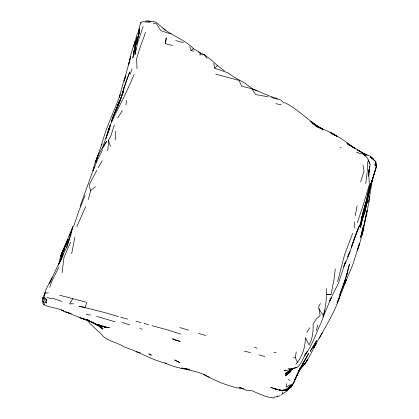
<?xml version="1.0" encoding="UTF-8"?>
<svg xmlns="http://www.w3.org/2000/svg" width="419" height="419" viewBox="0 0 419 419"><rect width="100%" height="100%" fill="white"/><g stroke="black" fill="none" stroke-linecap="round" stroke-linejoin="round"><path stroke-width="0.63" d="M114.35 124.956L110.993 135.599L108.401 140.496L108.327 145.466L107.636 150.714M367.793 161.614L367.227 171.539M368.689 175.996L368.751 174.178L369.464 185.984L365.797 202.937L360.005 224.469L355.265 235.714L351.3 247.482L358.989 226.648M368.72 176.048L369.228 168.957L368.919 171.355M115.162 140.087L115.833 131.053M367.096 172.602L365.745 183.522M369.359 167.652L369.464 166.568M335.3 268.898L333.943 279.819L331.047 294.457L326.532 294.238L326.459 288.701M372.79 177.216L368.741 202.01L369.778 196.391M46.54 302.995L42.906 297.328L42.974 301.664L46.54 302.995L46.828 299.04M368.49 174.524L368.72 172.701M368.537 174.356L368.767 172.555M140.889 23.134L140.999 22.291L142.711 21.683L149.955 22.254M128.581 64.997L131.493 52.108L135.028 41.544L133.776 46.064L137.312 33.698L138.312 32.3M368.935 200.916L367.138 212.072L364.656 222.599L367.007 210.605L362.121 234.813L363.477 228.685L362.299 234.237L359.078 245.56L357.318 250.232M368.526 174.534L369.155 170.104L368.469 174.948M125.925 105.012L126.596 100.382M368.956 170.936L369.202 169.286M62.07 272.68L63.987 257.397L70.581 242.156M366.882 199.308L368.421 191.116M368.521 174.105L370.16 164.693M286.737 383.684L286.093 387.072L291.357 384.433M362.157 215.837L366.463 201.01L363.42 211.799L365.022 207.096L363.064 212.354L366.656 201.733L367.515 196.799M135.929 48.866L134.908 54.68L135.908 49.039M282.233 393.671L282.532 391.964M297.349 367.274C302.094 363.257 303.356 356.543 307.106 351.677L304.498 355.762C311.233 347.032 314.926 336.656 319.22 326.673C324.594 316.764 325.71 305.257 326.762 294.285M129.026 63.395L130.571 56.795L124.082 81.118M295.756 364.284L297.448 362.299L295.275 357.564L296.28 351.923M363.341 229.408L364.488 223.049M357.129 205.839L355.186 215.958M74.802 237.348L71.701 253.621M109.359 130.136L110.501 124.558L115.125 114.507L125.119 94.746L134.164 74.545M135.237 53.428L137.778 42.403L143.068 26.554M365.787 201.895L363.996 209.699L362.257 215.251M373.402 159.477L370.181 156.978L375.351 161.21L376.246 167.045L370.59 185.533L376.246 167.045L376.121 162.284L373.696 159.749M362.482 217.959L361.539 222.159L362.508 217.864M366.436 204.723L367.102 201.78L366.447 204.661M122.688 93.123L123.945 87.608L129.691 71.968L127.371 78.395M369.731 188.43L367.075 200.486L369.731 188.43L376.246 167.045M96.784 170.303L89.106 185.041L90.583 190.603L88.43 199.549M368.186 195.071L370.815 184.234L372.418 179.269L369.422 189.692M95.652 162.719L96.349 159.723L95.893 160.917L95.584 162.719L98.428 154.59M123.945 87.608L120.918 98.517L125.501 83.627M362.498 217.843L360.544 227.59L361.77 220.86L363.357 216.026L360.047 225.762C365.818 211.495 368.547 196.302 371.543 181.275L370.59 185.669L372.418 179.269M324.605 310.631L323.044 316.974L331.371 297.558L329.58 300.936L338.599 282.893L345.56 261.718L343.8 266.358M364.362 212.574L366.295 205.258M365.117 210.055L366.29 205.315M58.283 265.264L61.048 255.051L67.826 239.898L61.012 255.48L62.651 251.096L60.666 256.857L62.426 251.51L72.848 226.731L71.167 231.917L72.848 226.731M96.349 159.723L95.574 162.755L96.38 159.67M365.546 207.761L365.866 206.546M365.541 209.002L364.195 214.078L365.625 208.693M93.013 170.674C94.945 159.681 100.513 150.149 106.756 141.135L103.168 147.462M363.744 211.087L365.216 205.708M60.86 259.832C62.703 253.207 64.605 246.482 68.182 240.548L65.327 246.152L70.114 236.751M344.109 282.595L342.726 287.586L346.738 274.911M337.625 281.605L344.596 254.668L352.662 233.367M366.457 201.214L367.332 198.119L366.436 201.089M346.445 275.922L349.504 263.986L346.34 276.126L347.765 271.936L345.858 277.273M62.546 255.271L63.054 253.479M369.176 185.282L362.697 206.74L357.292 222.782M61.101 259.099L61.996 255.983L59.1 263.766M316.245 330.486L317.791 325.113M66.705 247.77L69.397 238.987M110.129 124.946L108.353 131.068L109.935 125.705M138.233 32.63L139.276 29.911L138.511 34.746L139.208 28.492L138.904 33.525L139.208 27.56L140.999 22.291M364.834 206.452L364.305 208.238L365.363 204.996M124.139 81.139L125.752 75.75L123.773 80.93L119.305 97.161L120.143 94.715C114.125 111.538 105.881 127.617 101.608 145.026L101.869 143.979L95.893 160.917L98.198 155.161M364.834 207.756L366.656 201.733M363.467 215.549L364.017 213.716M108.615 130.44L107.295 134.787L108.767 130.047M109.642 126.308L105.981 138.406L109.113 128.827M145.43 32.357L143.722 37.668A131.178 96.092 -84.2 0 0 138.212 53.412L136.584 58.76L137.034 68.758M344.282 282.06L345.68 277.802M42.906 297.328L42.864 303.524L43.958 304.807C50.296 307.871 57.592 307.719 63.824 311.06L61.63 310.013L65.474 311.904L71.309 313.747M130.293 74.142L132.006 68.836M363.812 209.799L365.347 205.043M361.377 218.226L361.958 216.434L361.293 218.194M111.475 121.767L113.219 116.424L115.435 111.354L113.565 115.649M108.626 130.754L109.202 128.989M360.67 181.877L364.006 171.224L363.043 165.248M109.113 128.806L102.11 149.07M115.246 112.721L116.65 108.626L115.267 112.538M49.646 287.34L51.464 282.081L58.796 267.186M119.405 102.398L120.468 99.471L118.75 103.498L123.71 90.792L117.676 106.295L112.926 116.995M357.527 249.624L359.418 243.701L352.688 264.986L344.617 284.134L346.586 279.049L342.768 289.482L337.091 303.115L340.809 293.347L338.557 299.726L338.987 298.695C334.283 312.694 326.375 325.312 319.252 338.164M49.751 282.689L49.547 283.134L52.129 277.692L46.509 288.356L44.498 293.855L44.445 295.233L43.775 296.327L46.865 300.402L43.728 297.61M363.509 210.579L364.127 208.835M342.899 286.617L344.8 281.285M125.705 83.046L127.161 78.976M71.67 231.859L66.375 247.708L49.547 283.134M119.373 102.477L120.463 99.481M93.191 170.03L80.155 206.132M73.582 226.642L78.919 210.815L85.078 195.374M63.327 251.479L65.594 245.45M45.273 292.357L43.775 296.327L44.65 294.787M118.09 105.855L119.185 102.974M64.149 250.447L64.84 248.624M111.491 120.965L113.219 116.424M93.081 170.68L97.475 159.822L102.487 149.95M115.047 111.8L119.478 100.539L117.163 106.489M117.32 107.793L118.708 104.195M359.298 225.81C353.516 239.134 350.326 253.375 343.837 266.426M59.074 263.912L63.007 255.051L58.461 264.75L61.918 257.874M118.436 316.607L104.467 312.511L85.041 307.567L86.848 302.392M76.808 226.747L85.754 206.494M115.649 110.448L118.137 104.619M69.339 238.966L66.909 244.659L69.193 239.605M116.016 110.894L117.435 107.589M70.366 236.185L71.115 234.488M72.147 229.701L69.507 235.64L71.848 230.963M120.96 98.423L118.556 103.802L120.489 99.607M322.29 332.875L313.726 347.796L316.418 343.339C311.558 351.73 308.085 361.084 301.036 368.008L301.219 367.788L298.632 371.328L301.654 366.662L298.773 371.349L299.182 370.527L294.499 380.159L302.555 364.195L308.609 353.484L299.355 370.213L301.628 365.96C296.16 373.779 295.547 385.464 286.528 390.351C281.065 391.226 275.681 389.424 270.7 387.339L277.76 389.565M350.059 251.604L347.718 256.617L349.661 252.474M299.182 370.527L296.704 375.801L296.987 375.215M92.992 170.14L94.464 167.081M289.848 386.978L288.77 389.209L287.617 390.079M288.906 388.895L289.477 387.722M139.244 30.095L138.663 31.263L139.197 30.194M65.558 244.942L65.107 245.864M286.235 389.864L291.472 384.92L286.235 389.864L291.666 386.349L294.311 381.479L290.896 387.392L291.671 386.339L284.648 390.581M281.542 395.086L282.427 393.766L287.245 390.896L289.555 388.172L286.528 390.351L282.542 390.45L283.831 390.325M305.283 359.366L302.555 364.195M320.456 303.55L318.618 306.813L319.985 314.281L319.938 315.779L316.596 318.665L313.077 324.138C313.36 331.303 312.653 338.557 309.086 344.937L305.325 337.609C305.42 346.492 302.79 355.171 297.448 362.299M102.315 160.676L98.287 167.537M117.723 117.928L122.4 110.391M306.844 332.429L309.788 327.7M85.974 302.13L72.88 298.679L69.596 303.911L73.603 303.744M138.186 32.698L138.946 31.598M204.367 54.648L201 53.171L199.627 54.879L204.367 54.648L206.944 58.424M268.233 96.831L255.737 94.574L251.809 88.676C260.414 91.834 268.448 96.37 277.43 98.455M43.958 304.807L44.561 304.204L42.974 301.664M299.412 369.6L305.001 363.446L307.986 359.067L304.723 364.268L299.344 369.72M213.842 63.379L214.58 68.156L217.576 65.626L224.401 70.842M90.583 190.603L95.485 186.612M276.969 396.83L277.975 396.018M287.067 390.021L290.404 387.633L286.528 390.351M189.734 46.64L191.001 50.463L193.505 48.761L200.643 52.92M286.146 389.906L291.666 386.349M291.058 369.846L285.224 373.507L292.855 368.914L291.598 369.139M44.561 293.688L45.744 293.033L48.374 292.855M278.787 396.222L280.248 395.552M296.757 367.625L288.094 370.145L284.03 370.501L285.92 370.16M296.437 367.233L292.038 368.71L288.12 368.568M285.973 389.256L287.183 388.958L281.704 390.309M273.926 397.275L278.169 396.306M289.073 369.595L290.336 369.369M145.131 21.149L147.996 21.018L150.473 21.589M326.532 294.238L331.047 294.457M274.136 398.05L266.18 396.683L251.274 390.529L246.88 390.508L239.474 387.282L243.408 388.863C229.34 387.004 216.214 381.264 203.807 374.476C191.499 369.055 177.467 369.244 165.531 363.064L166.448 363.373C151.662 360.141 138.94 351.52 124.59 347.168C117.409 342.056 107.437 341.778 101.576 334.551C96.868 329.549 91.269 325.411 86.943 320.069M147.582 20.95L155.638 21.982L158.859 24.496M86.178 314.292L90.624 315.078M280.85 390.215L278.97 389.869L282.087 390.492L279.683 389.937M251.809 88.676L241.543 86.188L239.149 80.417L215.754 74.163M84.853 307.384L79.091 306.279L85.041 307.567M104.766 326.841L97.742 324.845L86.932 319.728L89.682 320.629L83.606 319.053L79.652 317.539L88 320.561L84.03 319.095L91.112 321.944L98.795 325.731L91.51 322.08L102.807 328.538L99.45 326.49L103.037 329.234L99.874 326.532M105.981 327.087L109.621 327.826L101.733 326.228L98.805 324.961M275.802 103.666L281.317 104.834M198.569 52.642L201 53.171M271.313 97.569L280.788 99.942L283.988 103.079M276.671 389.241L274.262 388.685L277.766 389.597M86.696 319.77L83.606 319.053L65.474 311.904L70.769 313.559M273.827 352.29L276.173 352.856M244.319 351.117L250.457 352.62M136.007 351.703L140.108 352.719L138.443 352.3M254.328 347.487L257.177 348.199M127.675 319.131L120.614 317.235M72.88 298.679L59.634 295.217M340.223 147.629L341.265 147.902M96.637 316.361L115.047 321.792M165.741 43.733L172.591 45.524M293.625 357.129L295.275 357.564M258.832 354.883L264.745 356.438M135.971 321.216L141.166 322.62M144.11 323.452L148.666 324.715M175.786 40.564L183.391 42.748M198.407 333.404L205.876 335.499M152.081 325.678L168.401 330.162L180.867 334.132M191.001 50.463L194.039 51.322M153.139 22.966L156.58 23.946L160.891 30.697L170.962 33.955M139.977 328.564L142.277 329.245M179.877 327.564L188.618 330.24M87.314 319.912L89.682 320.629M214.58 68.156L227.795 72.765L234.745 77.552L243.523 82.276L252.196 88.509M251.662 88.849L257.104 90.593M122.222 322.41L129.822 324.987M98.805 324.903L105.824 327.276L101.733 326.228L98.915 324.882M61.965 301.429L54.381 298.805L50.484 298.579L46.912 297.26M356.302 152.113L361.408 154.024M284.58 102.561C298.674 109.322 309.201 121.934 322.897 129.309L315.764 125.15L310.704 121.101C318.037 128.696 328.779 130.215 337.096 136.385L329.942 132.289L333.713 134.415M361.157 152.5L362.896 153.323L361.225 152.453M334.063 134.714L332.592 133.965L334.718 135.274M333.341 134.2L340.537 138.139L355.899 148.954M362.377 153.6L365.818 155.36L362.079 153.134M203.807 374.476L208.997 377.236M357.664 150.044L367.191 155.166L363.31 153.401L370.768 156.47L373.937 159.162M357.417 149.992L361.833 152.474L365.242 155.826L362.644 153.186M348.027 144.073L351.08 145.891M316.303 126.109L322.07 129.152L315.298 125.69L317.901 127.104L311.71 122.489L315.24 125.449M362.173 153.344L363.818 154.386M350.562 145.927L346.88 143.502C355.322 148.85 366.531 152.893 369.788 163.227M351.562 146.2L353.736 147.834M374.151 164.662L375.078 165.296M351.761 146.336L354.196 148.2M204.624 54.863L210.956 59.734L217.576 65.626M162.802 28.063C172.251 36.06 184.889 39.543 193.505 48.761M288.372 379.19L289.99 380.531M159.199 24.993L165.515 30.262M364.996 154.386L364.116 153.637L365.075 154.48M318.948 308.646L323.526 316.052M367.997 159.927L370.15 164.588M108.401 140.496L110.485 146.168M375.351 161.21L376.225 166.322L376.168 165.028M354.605 221.792L354.783 227.978M166.301 37.888L165.316 43.618L166.301 37.888M135.803 42.398L133.436 53.506L137.348 36.657L135.578 43.419L136.709 38.003L135.803 42.398M369.788 187.052L368.505 193.688L369.788 187.052M139.176 32.603L136.489 44.608L139.176 32.603M134.206 51.516L132.786 57.901L135.599 46.127L134.206 51.516M363.441 225.857L360.597 237.364L363.441 225.857M340.815 291.865L339.757 294.698L343.292 285.512L340.815 291.865M310.516 350.97L310.332 351.337L316.685 340.542L310.51 350.996M290.891 371.454L285.48 375.833L290.891 371.454M291.184 370.187L285.632 374.434L291.184 370.187M189.723 369.474L181.778 368.081L189.723 369.474M179.981 341.385L175.891 340.338L172.398 338.746L179.981 341.385M105.42 327.16L97.742 324.845L105.42 327.16M85.356 319.524L81.768 318.414L85.356 319.524M102.393 326.967L95.343 324.028L102.393 326.967M178.347 361.812L174.498 359.952L179.934 362.765L178.347 361.812M150.94 354.982L148.808 353.851L151.269 355.171L150.94 354.982"/></g></svg>
